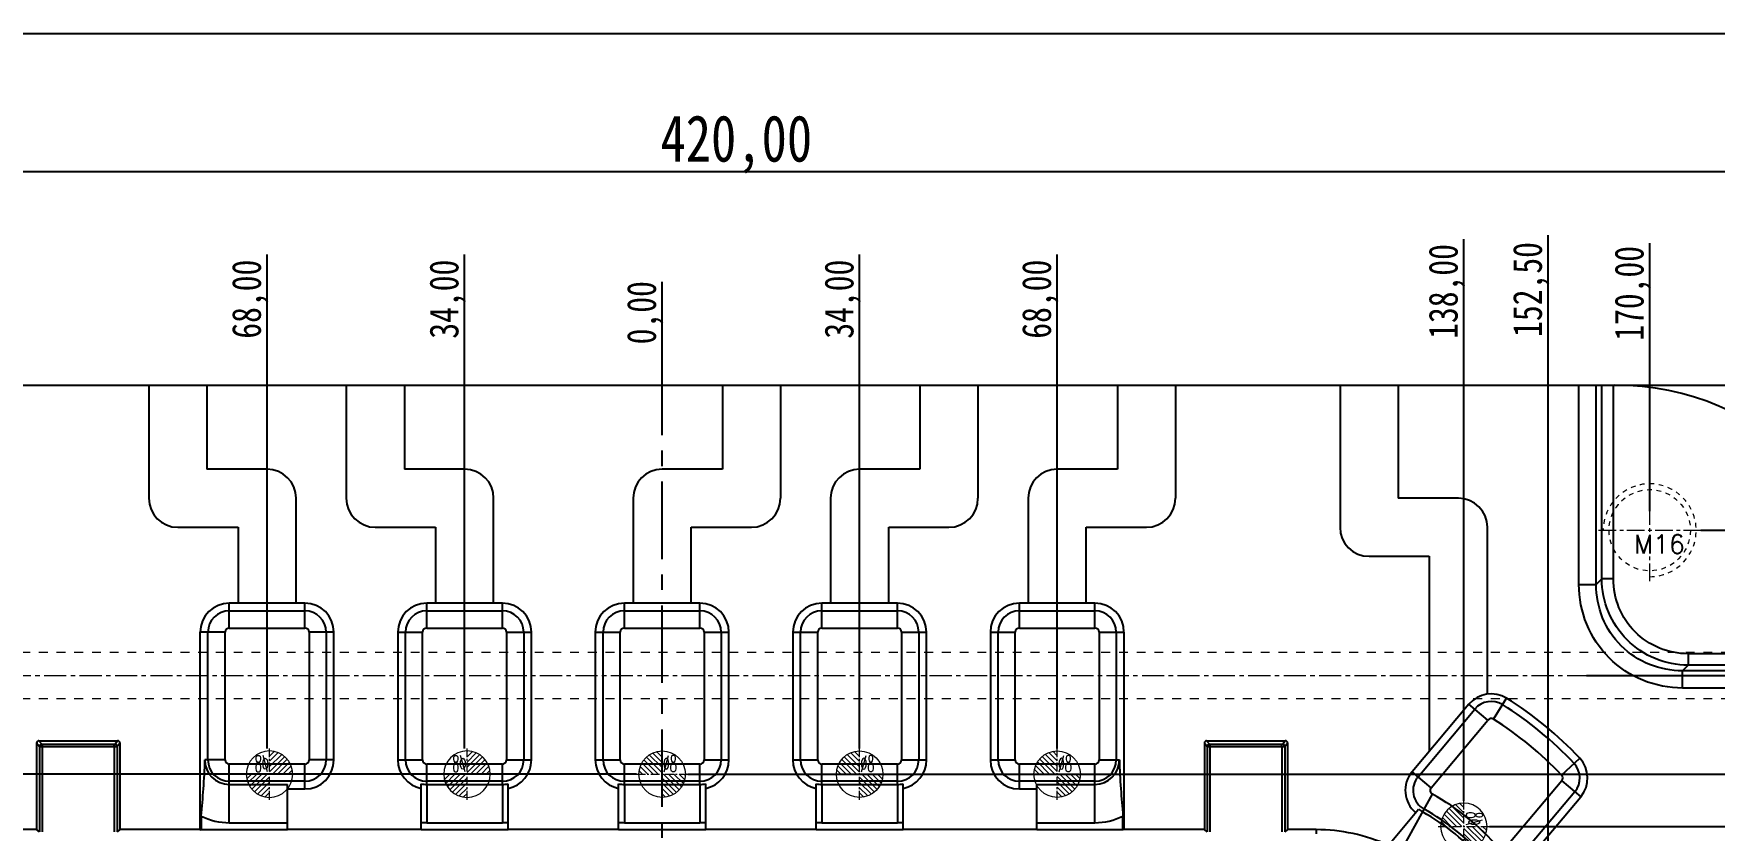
# Model space of a CAD drawing. Header units: millimetres. Extents: x 1727 to 4210, y -6182 to 759.
# Drawn here: x 2454.1 to 2743.4, y -2609.5 to -2472.3 of the extents above; entities that cross this region are included whole.
import ezdxf
from ezdxf.enums import TextEntityAlignment as Align

# ---------------------------------------------------------------- set-up
doc = ezdxf.new("R2010")
doc.units = ezdxf.units.MM
doc.header["$LTSCALE"] = 16.335
doc.header["$PDMODE"] = 3
doc.header["$PDSIZE"] = 0.3125
doc.linetypes.add('CENTER', pattern=[0.6, 0.375, -0.075, 0.075, -0.075])
doc.linetypes.add('HIDDEN', pattern=[0.2, 0.1, -0.1])
doc.layers.get('0').update_dxf_attribs({"linetype": 'CONTINUOUS'})
doc.layers.get('Defpoints').update_dxf_attribs({"linetype": 'CONTINUOUS'})
for name, color, linetype, lineweight in [('cool', 153, 'HIDDEN', 9), ('dim', 82, 'CONTINUOUS', 9), ('epin', 13, 'CONTINUOUS', 9), ('screw', 33, 'CONTINUOUS', 13)]:
    doc.layers.add(name, color=color, linetype=linetype, lineweight=lineweight)
doc.layers.add('DEFAULT_2', color=8, linetype='HIDDEN')
doc.styles.get("Standard").update_dxf_attribs({"font": 'txt', "width": 0.8})
doc.styles.add('TXT', font='txt.shx', dxfattribs={"bigfont": 'gbcbig.shx'})
doc.styles.add('TXT05', font='txt.shx', dxfattribs={"width": 0.5, "bigfont": 'gbcbig.shx'})
doc.dimstyles.new('mold', dxfattribs={"dimtxt": 8, "dimasz": 5, "dimexe": 0, "dimexo": 0, "dimgap": 0, "dimtad": 1, "dimzin": 1, "dimtxsty": 'Standard', "dimcen": 0, "dimclrd": 4, "dimclre": 4, "dimclrt": 6, "dimazin": 0, "dimtfac": 1, "dimtofl": 0, "dimtmove": 0, "dimatfit": 3, "dimfxl": 0, "dimarcsym": 0})

# ---------------------------------------------------------------- blocks, each defined once
blk = doc.blocks.new('epin_ejp_8')
at = {"layer": 'epin'}
h = blk.add_hatch(dxfattribs=at)
h.set_pattern_fill('_ANSI31', color=123, scale=0.2, angle=90, style=0)
h.set_pattern_definition([(135, (-263.1036, 1313.3417), (-0.4490128, -0.4490128), [])])
h.paths.add_polyline_path([(0, 4, 0.414214), (-4, 0), (0, 0)])
h.paths.add_polyline_path([(4, 0), (0, 0), (0, -4, 0.414214)])
at = {"layer": 'epin', "color": 1, "linetype": 'CENTER', "ltscale": 0.248791}
for p, q in [((0, -4.4), (0, 4.4)), ((-4.4, 0), (4.4, 0))]:
    blk.add_line(p, q, dxfattribs=at)
at = {"layer": 'epin'}
blk.add_circle((0, 0), 4, dxfattribs=at)
at = {"layer": 'epin', "color": 6, "style": 'TXT05', "width": 0.5}
blk.add_text('%%c8', height=2.8, dxfattribs=at).set_placement((1.33, 1.8), align=Align.MIDDLE)
blk = doc.blocks.new('screw_m16_g')
at = {"layer": 'screw', "color": 1, "linetype": 'CENTER', "ltscale": 0.497582}
for p, q in [((0, -8.8), (0, 8.8)), ((-8.8, 0), (8.8, 0))]:
    blk.add_line(p, q, dxfattribs=at)
at = {"layer": 'screw', "color": 33, "linetype": 'HIDDEN', "ltscale": 0.497582}
blk.add_circle((0, 0), 7, dxfattribs=at)
at = {"layer": 'screw', "color": 92, "linetype": 'HIDDEN', "ltscale": 0.497582}
blk.add_arc((0, 0), 8, 270, 180, dxfattribs=at)
at = {"layer": 'screw', "color": 6, "style": 'TXT'}
blk.add_text('M16', height=3.2, dxfattribs=at).set_placement((-2.72, -4))
blk = doc.blocks.new('124')
at = {"layer": 'cool', "ltscale": 0.932966}
for p, q in [((10.14, -1344.71), (401.48, -1344.71)), ((10.14, -1352.71), (401.48, -1352.71))]:
    blk.add_line(p, q, dxfattribs=at)
at = {"layer": 'cool', "color": 1, "linetype": 'CENTER', "ltscale": 0.621977}
blk.add_line((-4.19, -1348.71), (415.81, -1348.71), dxfattribs=at)
blk = doc.blocks.new('*D523')
at = {"color": 4, "lineweight": -2}
for p, q in [((2352.27, -2598.28), (2352.27, -2496.01)), ((2357.27, -2496.01), (2767.27, -2496.01)), ((2772.27, -2598.28), (2772.27, -2496.01))]:
    blk.add_line(p, q, dxfattribs=at)
at = {"color": 4}
for points in [[(2357.27, -2495.18), (2357.27, -2496.84), (2352.27, -2496.01)], [(2767.27, -2495.18), (2767.27, -2496.84), (2772.27, -2496.01)]]:
    blk.add_solid(points, dxfattribs=at)
at = {"layer": 'Defpoints', "color": 0}
for p in [(2772.27, -2496.01), (2352.27, -2598.28), (2772.27, -2598.28)]:
    blk.add_point(p, dxfattribs=at)
at = {"color": 6, "insert": (2575.04, -2491.34), "char_height": 8, "attachment_point": 5}
blk.add_mtext('420,00', dxfattribs=at)
blk = doc.blocks.new('*D524')
at = {"color": 4, "lineweight": -2}
for p, q in [((2713.22, -2532.77), (2819.63, -2532.77)), ((2819.63, -2537.77), (2819.63, -2877.77)), ((2704.39, -2882.77), (2819.63, -2882.77))]:
    blk.add_line(p, q, dxfattribs=at)
at = {"color": 4}
for points in [[(2818.8, -2537.77), (2820.46, -2537.77), (2819.63, -2532.77)], [(2818.8, -2877.77), (2820.46, -2877.77), (2819.63, -2882.77)]]:
    blk.add_solid(points, dxfattribs=at)
at = {"layer": 'Defpoints', "color": 0}
for p in [(2713.22, -2532.77), (2704.39, -2882.77), (2819.63, -2882.77)]:
    blk.add_point(p, dxfattribs=at)
at = {"color": 6, "insert": (2814.96, -2677.07), "char_height": 8, "attachment_point": 5, "rotation": 90}
blk.add_mtext('350,00', dxfattribs=at)
blk = doc.blocks.new('*D571')
at = {"layer": 'Defpoints', "color": 0}
for p in [(2566.67, -2599.77), (2778.75, -2599.77), (2562.27, -2707.77)]:
    blk.add_point(p, dxfattribs=at)
at = {"layer": 'dim', "color": 4, "lineweight": -2}
blk.add_line((2566.67, -2599.77), (2796.08, -2599.77), dxfattribs=at)
at = {"layer": 'dim', "color": 6, "insert": (2787.42, -2596.85), "char_height": 5, "attachment_point": 5}
blk.add_mtext('108,00', dxfattribs=at)
blk = doc.blocks.new('*D572')
at = {"layer": 'Defpoints', "color": 0}
for p in [(2704.67, -2608.77), (2778.75, -2608.77), (2562.27, -2707.77)]:
    blk.add_point(p, dxfattribs=at)
at = {"layer": 'dim', "color": 4, "lineweight": -2}
blk.add_line((2704.67, -2608.77), (2794.08, -2608.77), dxfattribs=at)
at = {"layer": 'dim', "color": 6, "insert": (2786.42, -2605.85), "char_height": 5, "attachment_point": 5}
blk.add_mtext('99,00', dxfattribs=at)
blk = doc.blocks.new('*D573')
at = {"layer": 'Defpoints', "color": 0}
for p in [(2741.07, -2557.77), (2778.75, -2557.77), (2562.27, -2707.77)]:
    blk.add_point(p, dxfattribs=at)
at = {"layer": 'dim', "color": 4, "lineweight": -2}
blk.add_line((2741.07, -2557.77), (2796.08, -2557.77), dxfattribs=at)
at = {"layer": 'dim', "color": 6, "insert": (2787.42, -2554.85), "char_height": 5, "attachment_point": 5}
blk.add_mtext('150,00', dxfattribs=at)
blk = doc.blocks.new('*D574')
at = {"layer": 'Defpoints', "color": 0}
for p in [(2721.39, -2582.77), (2778.75, -2582.77), (2562.27, -2707.77)]:
    blk.add_point(p, dxfattribs=at)
at = {"layer": 'dim', "color": 4, "lineweight": -2}
blk.add_line((2721.39, -2582.77), (2796.75, -2582.77), dxfattribs=at)
at = {"layer": 'dim', "color": 6, "insert": (2787.75, -2579.85), "char_height": 5, "attachment_point": 5}
blk.add_mtext('125,00', dxfattribs=at)
blk = doc.blocks.new('*D575')
at = {"layer": 'Defpoints', "color": 0}
for p in [(2562.27, -2525.66), (2562.27, -2540.6), (2562.27, -2707.77)]:
    blk.add_point(p, dxfattribs=at)
at = {"layer": 'dim', "color": 4, "lineweight": -2}
blk.add_line((2562.27, -2540.6), (2562.27, -2514.99), dxfattribs=at)
at = {"layer": 'dim', "color": 6, "insert": (2559.36, -2520.32), "char_height": 5, "attachment_point": 5, "rotation": 90}
blk.add_mtext('0,00', dxfattribs=at)
blk = doc.blocks.new('*D576')
at = {"layer": 'Defpoints', "color": 0}
for p in [(2596.27, -2525.66), (2596.27, -2595.37), (2562.27, -2707.77)]:
    blk.add_point(p, dxfattribs=at)
at = {"layer": 'dim', "color": 4, "lineweight": -2}
blk.add_line((2596.27, -2595.37), (2596.27, -2510.32), dxfattribs=at)
at = {"layer": 'dim', "color": 6, "insert": (2593.36, -2517.99), "char_height": 5, "attachment_point": 5, "rotation": 90}
blk.add_mtext('34,00', dxfattribs=at)
blk = doc.blocks.new('*D577')
at = {"layer": 'Defpoints', "color": 0}
for p in [(2630.27, -2525.66), (2630.27, -2595.37), (2562.27, -2707.77)]:
    blk.add_point(p, dxfattribs=at)
at = {"layer": 'dim', "color": 4, "lineweight": -2}
blk.add_line((2630.27, -2595.37), (2630.27, -2510.32), dxfattribs=at)
at = {"layer": 'dim', "color": 6, "insert": (2627.36, -2517.99), "char_height": 5, "attachment_point": 5, "rotation": 90}
blk.add_mtext('68,00', dxfattribs=at)
blk = doc.blocks.new('*D578')
at = {"layer": 'Defpoints', "color": 0}
for p in [(2700.27, -2525.66), (2700.27, -2604.37), (2562.27, -2707.77)]:
    blk.add_point(p, dxfattribs=at)
at = {"layer": 'dim', "color": 4, "lineweight": -2}
blk.add_line((2700.27, -2604.37), (2700.27, -2507.66), dxfattribs=at)
at = {"layer": 'dim', "color": 6, "insert": (2697.36, -2516.66), "char_height": 5, "attachment_point": 5, "rotation": 90}
blk.add_mtext('138,00', dxfattribs=at)
blk = doc.blocks.new('*D579')
at = {"layer": 'Defpoints', "color": 0}
for p in [(2714.77, -2525.66), (2714.77, -2693.37), (2562.27, -2707.77)]:
    blk.add_point(p, dxfattribs=at)
at = {"layer": 'dim', "color": 4, "lineweight": -2}
blk.add_line((2714.77, -2693.37), (2714.77, -2506.99), dxfattribs=at)
at = {"layer": 'dim', "color": 6, "insert": (2711.86, -2516.32), "char_height": 5, "attachment_point": 5, "rotation": 90}
blk.add_mtext('152,50', dxfattribs=at)
blk = doc.blocks.new('*D580')
at = {"layer": 'Defpoints', "color": 0}
for p in [(2732.27, -2525.66), (2732.27, -2554.47), (2562.27, -2707.77)]:
    blk.add_point(p, dxfattribs=at)
at = {"layer": 'dim', "color": 4, "lineweight": -2}
blk.add_line((2732.27, -2554.47), (2732.27, -2508.32), dxfattribs=at)
at = {"layer": 'dim', "color": 6, "insert": (2729.36, -2516.99), "char_height": 5, "attachment_point": 5, "rotation": 90}
blk.add_mtext('170,00', dxfattribs=at)
blk = doc.blocks.new('*D605')
at = {"layer": 'Defpoints', "color": 0}
for p in [(2345.8, -2599.77), (2557.87, -2599.77), (2562.27, -2707.77)]:
    blk.add_point(p, dxfattribs=at)
at = {"layer": 'dim', "color": 4, "lineweight": -2}
blk.add_line((2557.87, -2599.77), (2328.46, -2599.77), dxfattribs=at)
at = {"layer": 'dim', "color": 6, "insert": (2337.13, -2596.85), "char_height": 5, "attachment_point": 5}
blk.add_mtext('108,00', dxfattribs=at)
blk = doc.blocks.new('*D606')
at = {"layer": 'Defpoints', "color": 0}
for p in [(2345.8, -2608.77), (2419.87, -2608.77), (2562.27, -2707.77)]:
    blk.add_point(p, dxfattribs=at)
at = {"layer": 'dim', "color": 4, "lineweight": -2}
blk.add_line((2419.87, -2608.77), (2330.46, -2608.77), dxfattribs=at)
at = {"layer": 'dim', "color": 6, "insert": (2338.13, -2605.85), "char_height": 5, "attachment_point": 5}
blk.add_mtext('99,00', dxfattribs=at)
blk = doc.blocks.new('*D607')
at = {"layer": 'Defpoints', "color": 0}
for p in [(2345.8, -2557.77), (2383.47, -2557.77), (2562.27, -2707.77)]:
    blk.add_point(p, dxfattribs=at)
at = {"layer": 'dim', "color": 4, "lineweight": -2}
blk.add_line((2383.47, -2557.77), (2328.46, -2557.77), dxfattribs=at)
at = {"layer": 'dim', "color": 6, "insert": (2337.13, -2554.85), "char_height": 5, "attachment_point": 5}
blk.add_mtext('150,00', dxfattribs=at)
blk = doc.blocks.new('*D608')
at = {"layer": 'Defpoints', "color": 0}
for p in [(2345.8, -2582.77), (2403.16, -2582.77), (2562.27, -2707.77)]:
    blk.add_point(p, dxfattribs=at)
at = {"layer": 'dim', "color": 4, "lineweight": -2}
blk.add_line((2403.16, -2582.77), (2327.8, -2582.77), dxfattribs=at)
at = {"layer": 'dim', "color": 6, "insert": (2336.8, -2579.85), "char_height": 5, "attachment_point": 5}
blk.add_mtext('125,00', dxfattribs=at)
blk = doc.blocks.new('*D609')
at = {"layer": 'Defpoints', "color": 0}
for p in [(2528.27, -2525.66), (2528.27, -2595.37), (2562.27, -2707.77)]:
    blk.add_point(p, dxfattribs=at)
at = {"layer": 'dim', "color": 4, "lineweight": -2}
blk.add_line((2528.27, -2595.37), (2528.27, -2510.32), dxfattribs=at)
at = {"layer": 'dim', "color": 6, "insert": (2525.36, -2517.99), "char_height": 5, "attachment_point": 5, "rotation": 90}
blk.add_mtext('34,00', dxfattribs=at)
blk = doc.blocks.new('*D610')
at = {"layer": 'Defpoints', "color": 0}
for p in [(2494.27, -2525.66), (2494.27, -2595.37), (2562.27, -2707.77)]:
    blk.add_point(p, dxfattribs=at)
at = {"layer": 'dim', "color": 4, "lineweight": -2}
blk.add_line((2494.27, -2595.37), (2494.27, -2510.32), dxfattribs=at)
at = {"layer": 'dim', "color": 6, "insert": (2491.36, -2517.99), "char_height": 5, "attachment_point": 5, "rotation": 90}
blk.add_mtext('68,00', dxfattribs=at)
blk = doc.blocks.new('*D611')
at = {"layer": 'Defpoints', "color": 0}
for p in [(2424.27, -2525.66), (2424.27, -2604.37), (2562.27, -2707.77)]:
    blk.add_point(p, dxfattribs=at)
at = {"layer": 'dim', "color": 4, "lineweight": -2}
blk.add_line((2424.27, -2604.37), (2424.27, -2507.66), dxfattribs=at)
at = {"layer": 'dim', "color": 6, "insert": (2421.36, -2516.66), "char_height": 5, "attachment_point": 5, "rotation": 90}
blk.add_mtext('138,00', dxfattribs=at)
blk = doc.blocks.new('*D612')
at = {"layer": 'Defpoints', "color": 0}
for p in [(2409.77, -2525.66), (2409.77, -2693.37), (2562.27, -2707.77)]:
    blk.add_point(p, dxfattribs=at)
at = {"layer": 'dim', "color": 4, "lineweight": -2}
blk.add_line((2409.77, -2693.37), (2409.77, -2506.99), dxfattribs=at)
at = {"layer": 'dim', "color": 6, "insert": (2406.86, -2516.32), "char_height": 5, "attachment_point": 5, "rotation": 90}
blk.add_mtext('152,50', dxfattribs=at)
blk = doc.blocks.new('*D613')
at = {"layer": 'Defpoints', "color": 0}
for p in [(2392.27, -2525.66), (2392.27, -2554.47), (2562.27, -2707.77)]:
    blk.add_point(p, dxfattribs=at)
at = {"layer": 'dim', "color": 4, "lineweight": -2}
blk.add_line((2392.27, -2554.47), (2392.27, -2508.32), dxfattribs=at)
at = {"layer": 'dim', "color": 6, "insert": (2389.36, -2516.99), "char_height": 5, "attachment_point": 5, "rotation": 90}
blk.add_mtext('170,00', dxfattribs=at)

msp = doc.modelspace()

# ---------------------------------------------------------------- linework, layer by layer
at = {"color": 7, "linetype": 'Continuous'}
for p, q in [((2398.273, -2532.769), (2726.273, -2532.769)), ((2473.904, -2532.769), (2473.904, -2552.264)), ((2483.904, -2532.769), (2483.904, -2547.264)), ((2507.904, -2532.769), (2507.904, -2552.264)), ((2517.904, -2532.769), (2517.904, -2547.264)), ((2572.642, -2532.769), (2572.642, -2547.264)), ((2582.642, -2532.769), (2582.642, -2552.264)), ((2606.642, -2532.769), (2606.642, -2547.264)), ((2616.642, -2532.769), (2616.642, -2552.264)), ((2640.642, -2532.769), (2640.642, -2547.264)), ((2650.642, -2532.769), (2650.642, -2552.264)), ((2678.957, -2532.769), (2678.957, -2557.264)), ((2688.957, -2532.769), (2688.957, -2552.264)), ((2720.092, -2567.125), (2720.092, -2532.769)), ((2723.063, -2567.125), (2723.063, -2532.769)), ((2724.029, -2566.159), (2724.029, -2532.769)), ((2726.01, -2566.159), (2726.01, -2532.769)), ((2494.273, -2547.264), (2483.904, -2547.264)), ((2528.273, -2547.264), (2517.904, -2547.264)), ((2572.642, -2547.264), (2562.273, -2547.264)), ((2606.642, -2547.264), (2596.273, -2547.264)), ((2640.642, -2547.264), (2630.273, -2547.264)), ((2499.273, -2570.348), (2499.273, -2552.264)), ((2533.273, -2570.348), (2533.273, -2552.264)), ((2557.273, -2552.264), (2557.273, -2570.329)), ((2591.273, -2552.264), (2591.273, -2570.329)), ((2625.273, -2552.264), (2625.273, -2570.329)), ((2699.326, -2552.264), (2688.957, -2552.264)), ((2478.904, -2557.264), (2489.273, -2557.264)), ((2489.273, -2557.264), (2489.273, -2570.329)), ((2512.904, -2557.264), (2523.273, -2557.264)), ((2523.273, -2557.264), (2523.273, -2570.329)), ((2567.273, -2570.348), (2567.273, -2557.264)), ((2567.273, -2557.264), (2577.642, -2557.264)), ((2601.273, -2570.348), (2601.273, -2557.264)), ((2601.273, -2557.264), (2611.642, -2557.264)), ((2635.273, -2570.348), (2635.273, -2557.264)), ((2635.273, -2557.264), (2645.642, -2557.264)), ((2704.326, -2585.986), (2704.326, -2557.264)), ((2683.957, -2562.264), (2694.326, -2562.264)), ((2694.326, -2562.264), (2694.326, -2595.838)), ((2724.029, -2566.159), (2723.063, -2567.125)), ((2726.01, -2566.159), (2724.029, -2566.159)), ((2720.092, -2567.125), (2723.063, -2567.125)), ((2487.773, -2574.609), (2487.773, -2570.329)), ((2500.773, -2570.329), (2487.773, -2570.329)), ((2487.773, -2571.655), (2500.773, -2571.655)), ((2500.773, -2574.609), (2500.773, -2570.329)), ((2521.773, -2574.609), (2521.773, -2570.329)), ((2534.773, -2570.329), (2521.773, -2570.329)), ((2521.773, -2571.655), (2534.773, -2571.655)), ((2534.773, -2574.609), (2534.773, -2570.329)), ((2555.773, -2574.609), (2555.773, -2570.329)), ((2568.773, -2570.329), (2555.773, -2570.329)), ((2555.773, -2571.655), (2568.773, -2571.655)), ((2568.773, -2574.609), (2568.773, -2570.329)), ((2589.773, -2574.609), (2589.773, -2570.329)), ((2602.773, -2570.329), (2589.773, -2570.329)), ((2589.773, -2571.655), (2602.773, -2571.655)), ((2602.773, -2574.609), (2602.773, -2570.329)), ((2623.773, -2574.609), (2623.773, -2570.329)), ((2636.773, -2570.329), (2623.773, -2570.329)), ((2623.773, -2571.655), (2636.773, -2571.655)), ((2636.773, -2574.609), (2636.773, -2570.329)), ((2487.773, -2574.609), (2500.773, -2574.609)), ((2521.773, -2574.609), (2534.773, -2574.609)), ((2555.773, -2574.609), (2568.773, -2574.609)), ((2589.773, -2574.609), (2602.773, -2574.609)), ((2623.773, -2574.609), (2636.773, -2574.609)), ((2482.773, -2609.329), (2482.773, -2575.329)), ((2487.054, -2575.329), (2482.773, -2575.329)), ((2484.099, -2597.329), (2484.099, -2575.329)), ((2487.054, -2597.329), (2487.054, -2575.329)), ((2501.493, -2575.329), (2501.493, -2597.329)), ((2505.773, -2575.329), (2501.493, -2575.329)), ((2504.447, -2575.329), (2504.447, -2597.329)), ((2505.773, -2597.329), (2505.773, -2575.329)), ((2516.773, -2575.329), (2516.773, -2597.329)), ((2516.773, -2575.329), (2521.054, -2575.329)), ((2518.099, -2597.329), (2518.099, -2575.329)), ((2521.054, -2597.329), (2521.054, -2575.329)), ((2535.493, -2575.329), (2535.493, -2597.329)), ((2535.493, -2575.329), (2539.773, -2575.329)), ((2538.447, -2575.329), (2538.447, -2597.329)), ((2539.773, -2597.329), (2539.773, -2575.329)), ((2550.773, -2575.329), (2550.773, -2597.329)), ((2550.773, -2575.329), (2555.054, -2575.329)), ((2552.099, -2597.329), (2552.099, -2575.329)), ((2555.054, -2597.329), (2555.054, -2575.329)), ((2569.493, -2575.329), (2569.493, -2597.329)), ((2569.493, -2575.329), (2573.773, -2575.329)), ((2572.447, -2575.329), (2572.447, -2597.329)), ((2573.773, -2597.329), (2573.773, -2575.329)), ((2584.773, -2575.329), (2584.773, -2597.329)), ((2584.773, -2575.329), (2589.054, -2575.329)), ((2586.099, -2597.329), (2586.099, -2575.329)), ((2589.054, -2597.329), (2589.054, -2575.329)), ((2603.493, -2575.329), (2603.493, -2597.329)), ((2603.493, -2575.329), (2607.773, -2575.329)), ((2606.447, -2575.329), (2606.447, -2597.329)), ((2607.773, -2597.329), (2607.773, -2575.329)), ((2618.773, -2575.329), (2618.773, -2597.329)), ((2618.773, -2575.329), (2623.054, -2575.329)), ((2620.099, -2597.329), (2620.099, -2575.329)), ((2623.054, -2597.329), (2623.054, -2575.329)), ((2637.493, -2575.329), (2637.493, -2597.329)), ((2637.493, -2575.329), (2641.773, -2575.329)), ((2640.447, -2575.329), (2640.447, -2597.329)), ((2641.773, -2575.329), (2641.773, -2609.329)), ((2738.883, -2579.032), (2738.883, -2581.013)), ((2772.273, -2579.032), (2738.883, -2579.032)), ((2738.883, -2581.013), (2737.917, -2581.979)), ((2737.917, -2584.95), (2737.917, -2581.979)), ((2772.273, -2581.979), (2737.917, -2581.979)), ((2772.273, -2581.013), (2738.883, -2581.013)), ((2772.273, -2584.95), (2737.917, -2584.95)), ((2701.161, -2587.723), (2691.369, -2599.362)), ((2692.385, -2600.214), (2702.162, -2588.563)), ((2704.425, -2590.462), (2701.161, -2587.723)), ((2705.355, -2590.313), (2707.613, -2586.676)), ((2694.648, -2602.113), (2704.425, -2590.462)), ((2454.606, -2594.408), (2454.606, -2609.329)), ((2454.606, -2594.408), (2455.088, -2595.026)), ((2455.005, -2594.009), (2455.487, -2594.628)), ((2455.005, -2594.009), (2468.542, -2594.009)), ((2455.088, -2595.026), (2455.088, -2609.699)), ((2455.614, -2609.724), (2455.614, -2594.637)), ((2455.614, -2594.637), (2467.932, -2594.637)), ((2455.614, -2595.035), (2467.932, -2595.035)), ((2467.932, -2595.035), (2467.932, -2609.724)), ((2468.059, -2594.628), (2468.542, -2594.009)), ((2468.458, -2595.026), (2468.94, -2594.408)), ((2468.458, -2595.026), (2468.458, -2609.699)), ((2468.94, -2594.408), (2468.94, -2609.329)), ((2655.606, -2594.408), (2655.606, -2609.329)), ((2655.606, -2594.408), (2656.088, -2595.026)), ((2656.005, -2594.009), (2669.542, -2594.009)), ((2656.005, -2594.009), (2656.487, -2594.628)), ((2656.088, -2595.026), (2656.088, -2609.699)), ((2656.614, -2609.724), (2656.614, -2594.637)), ((2656.614, -2594.637), (2668.932, -2594.637)), ((2656.614, -2595.035), (2668.932, -2595.035)), ((2668.932, -2595.035), (2668.932, -2609.724)), ((2669.059, -2594.628), (2669.542, -2594.009)), ((2669.458, -2595.026), (2669.94, -2594.408)), ((2669.458, -2595.026), (2669.458, -2609.699)), ((2669.94, -2594.408), (2669.94, -2609.329)), ((2487.054, -2597.329), (2483.549, -2597.329)), ((2505.773, -2597.329), (2501.493, -2597.329)), ((2516.773, -2597.329), (2521.054, -2597.329)), ((2535.493, -2597.329), (2539.773, -2597.329)), ((2550.773, -2597.329), (2555.054, -2597.329)), ((2569.493, -2597.329), (2573.773, -2597.329)), ((2584.773, -2597.329), (2589.054, -2597.329)), ((2603.493, -2597.329), (2607.773, -2597.329)), ((2618.773, -2597.329), (2623.054, -2597.329)), ((2637.493, -2597.329), (2640.997, -2597.329)), ((2717.098, -2599.949), (2720.224, -2597.025)), ((2487.773, -2608.129), (2487.773, -2598.048)), ((2500.773, -2598.048), (2487.773, -2598.048)), ((2500.773, -2602.329), (2500.773, -2598.048)), ((2521.773, -2601.432), (2521.773, -2598.048)), ((2534.773, -2598.048), (2521.773, -2598.048)), ((2534.773, -2601.432), (2534.773, -2598.048)), ((2555.773, -2601.432), (2555.773, -2598.048)), ((2568.773, -2598.048), (2555.773, -2598.048)), ((2568.773, -2601.432), (2568.773, -2598.048)), ((2589.773, -2601.432), (2589.773, -2598.048)), ((2602.773, -2598.048), (2589.773, -2598.048)), ((2602.773, -2601.432), (2602.773, -2598.048)), ((2623.773, -2602.329), (2623.773, -2598.048)), ((2636.773, -2598.048), (2623.773, -2598.048)), ((2636.773, -2608.129), (2636.773, -2598.048)), ((2694.648, -2602.113), (2691.369, -2599.362)), ((2717.123, -2600.903), (2707.385, -2612.508)), ((2717.123, -2600.903), (2720.402, -2603.654)), ((2500.773, -2601.002), (2487.773, -2601.002)), ((2487.773, -2601.553), (2497.773, -2601.553)), ((2497.773, -2609.329), (2497.773, -2601.553)), ((2497.773, -2602.329), (2500.773, -2602.329)), ((2520.773, -2609.329), (2520.773, -2601.432)), ((2534.773, -2601.002), (2521.773, -2601.002)), ((2521.773, -2601.553), (2521.773, -2608.129)), ((2521.773, -2601.553), (2534.773, -2601.553)), ((2534.773, -2601.553), (2534.773, -2608.129)), ((2535.773, -2609.329), (2535.773, -2601.432)), ((2554.773, -2609.329), (2554.773, -2601.432)), ((2568.773, -2601.002), (2555.773, -2601.002)), ((2555.773, -2601.553), (2555.773, -2608.129)), ((2555.773, -2601.553), (2568.773, -2601.553)), ((2568.773, -2601.553), (2568.773, -2608.129)), ((2569.773, -2609.329), (2569.773, -2601.432)), ((2588.773, -2609.329), (2588.773, -2601.432)), ((2602.773, -2601.002), (2589.773, -2601.002)), ((2589.773, -2601.553), (2589.773, -2608.129)), ((2589.773, -2601.553), (2602.773, -2601.553)), ((2602.773, -2601.553), (2602.773, -2608.129)), ((2603.773, -2609.329), (2603.773, -2601.432)), ((2636.773, -2601.002), (2623.773, -2601.002)), ((2623.773, -2602.329), (2626.773, -2602.329)), ((2626.773, -2609.329), (2626.773, -2601.553)), ((2626.773, -2601.553), (2636.773, -2601.553)), ((2689.981, -2612.031), (2694.852, -2603.205)), ((2719.386, -2602.802), (2709.648, -2614.407)), ((2710.664, -2615.26), (2720.402, -2603.654)), ((2687.277, -2612.017), (2692.484, -2605.811)), ((2454.606, -2609.329), (2449.713, -2609.329)), ((2455.088, -2609.699), (2454.606, -2609.329)), ((2468.94, -2609.329), (2468.458, -2609.699)), ((2482.773, -2609.329), (2468.94, -2609.329)), ((2482.773, -2609.329), (2482.949, -2609.381)), ((2482.949, -2606.992), (2482.949, -2609.381)), ((2497.773, -2609.381), (2482.949, -2609.381)), ((2487.773, -2608.129), (2497.773, -2608.129)), ((2520.773, -2609.329), (2497.773, -2609.329)), ((2535.773, -2609.381), (2520.773, -2609.381)), ((2521.773, -2608.129), (2534.773, -2608.129)), ((2554.773, -2609.329), (2535.773, -2609.329)), ((2569.773, -2609.381), (2554.773, -2609.381)), ((2555.773, -2608.129), (2568.773, -2608.129)), ((2588.773, -2609.329), (2569.773, -2609.329)), ((2603.773, -2609.381), (2588.773, -2609.381)), ((2589.773, -2608.129), (2602.773, -2608.129)), ((2626.773, -2609.329), (2603.773, -2609.329)), ((2626.773, -2608.129), (2636.773, -2608.129)), ((2641.597, -2609.381), (2626.773, -2609.381)), ((2641.597, -2609.381), (2641.597, -2606.992)), ((2641.773, -2609.329), (2641.597, -2609.381)), ((2655.606, -2609.329), (2641.773, -2609.329)), ((2656.088, -2609.699), (2655.606, -2609.329)), ((2669.94, -2609.329), (2669.458, -2609.699)), ((2674.833, -2609.329), (2669.94, -2609.329)), ((2674.833, -2609.329), (2674.833, -2610.035))]:
    msp.add_line(p, q, dxfattribs=at)
at = {"color": 1, "linetype": 'CENTER', "ltscale": 2.176921}
msp.add_line((2562.273, -2882.769), (2562.273, -2532.769), dxfattribs=at)
msp.add_lwpolyline([(2294.848, -2472.262), (2975.552, -2472.262), (2975.552, -2977.455), (2294.848, -2977.455)], close=True)
at = {"color": 7, "linetype": 'Continuous'}
for centre, radius, start, end in [((2726.273, -2578.769), 46, 0, 90), ((2494.273, -2552.264), 5, 0, 90), ((2528.273, -2552.264), 5, 0, 90), ((2562.273, -2552.264), 5, 90, 180), ((2596.273, -2552.264), 5, 90, 180), ((2630.273, -2552.264), 5, 90, 180), ((2478.904, -2552.264), 5, 180, 270), ((2512.904, -2552.264), 5, 180, 270), ((2577.642, -2552.264), 5, 270, 0), ((2611.642, -2552.264), 5, 270, 0), ((2645.642, -2552.264), 5, 270, 0), ((2699.326, -2557.264), 5, 0, 90), ((2683.957, -2557.264), 5, 180, 270), ((2487.773, -2575.329), 5, 90, 180), ((2487.773, -2575.329), 3.674, 90, 180), ((2500.773, -2575.329), 5, 0, 90), ((2500.773, -2575.329), 3.674, 0, 90), ((2521.773, -2575.329), 5, 90, 180), ((2521.773, -2575.329), 3.674, 90, 180), ((2534.773, -2575.329), 5, 0, 90), ((2534.773, -2575.329), 3.674, 0, 90), ((2555.773, -2575.329), 5, 90, 180), ((2555.773, -2575.329), 3.674, 90, 180), ((2568.773, -2575.329), 5, 0, 90), ((2568.773, -2575.329), 3.674, 0, 90), ((2589.773, -2575.329), 5, 90, 180), ((2589.773, -2575.329), 3.674, 90, 180), ((2602.773, -2575.329), 5, 0, 90), ((2602.773, -2575.329), 3.674, 0, 90), ((2623.773, -2575.329), 5, 90, 180), ((2623.773, -2575.329), 3.674, 90, 180), ((2636.773, -2575.329), 5, 0, 90), ((2636.773, -2575.329), 3.674, 0, 90), ((2487.773, -2575.329), 0.719, 90, 180), ((2500.773, -2575.329), 0.719, 0, 90), ((2521.773, -2575.329), 0.719, 90, 180), ((2534.773, -2575.329), 0.719, 0, 90), ((2555.773, -2575.329), 0.719, 90, 180), ((2568.773, -2575.329), 0.719, 0, 90), ((2589.773, -2575.329), 0.719, 90, 180), ((2602.773, -2575.329), 0.719, 0, 90), ((2623.773, -2575.329), 0.719, 90, 180), ((2636.773, -2575.329), 0.719, 0, 90), ((2704.976, -2590.924), 4.981, 58.16773, 140), ((2704.976, -2590.924), 3.674, 58.16773, 140), ((2674.833, -2639.479), 60.824, 43.08506, 58.16773), ((2674.833, -2639.479), 62.15, 43.08506, 58.16773), ((2704.976, -2590.924), 0.719, 58.16773, 140), ((2674.833, -2639.479), 57.869, 43.08506, 58.16773), ((2487.773, -2597.329), 4.224, 180, 270), ((2487.773, -2597.329), 3.674, 180, 270), ((2487.773, -2597.329), 0.719, 180, 270), ((2500.773, -2597.329), 5, 270, 0), ((2500.773, -2597.329), 3.674, 270, 0), ((2500.773, -2597.329), 0.719, 270, 0), ((2521.773, -2597.329), 5, 180, 258.46304), ((2521.773, -2597.329), 3.674, 180, 270), ((2521.773, -2597.329), 0.719, 180, 270), ((2534.773, -2597.329), 3.674, 270, 0), ((2534.773, -2597.329), 0.719, 270, 0), ((2534.773, -2597.329), 5, 281.53696, 0), ((2555.773, -2597.329), 5, 180, 258.46304), ((2555.773, -2597.329), 3.674, 180, 270), ((2555.773, -2597.329), 0.719, 180, 270), ((2568.773, -2597.329), 3.674, 270, 0), ((2568.773, -2597.329), 0.719, 270, 0), ((2568.773, -2597.329), 5, 281.53696, 0), ((2589.773, -2597.329), 5, 180, 258.46304), ((2589.773, -2597.329), 3.674, 180, 270), ((2589.773, -2597.329), 0.719, 180, 270), ((2602.773, -2597.329), 3.674, 270, 0), ((2602.773, -2597.329), 0.719, 270, 0), ((2602.773, -2597.329), 5, 281.53696, 0), ((2623.773, -2597.329), 5, 180, 270), ((2623.773, -2597.329), 3.674, 180, 270), ((2623.773, -2597.329), 0.719, 180, 270), ((2636.773, -2597.329), 4.224, 270, 0), ((2636.773, -2597.329), 3.674, 270, 0), ((2636.773, -2597.329), 0.719, 270, 0), ((2716.572, -2600.44), 3.674, 320, 43.08506), ((2716.572, -2600.44), 5, 320, 43.08506), ((2695.199, -2602.576), 5, 140, 230), ((2695.199, -2602.576), 3.674, 140, 241.10635), ((2716.572, -2600.44), 0.719, 320, 43.08506), ((2521.773, -2597.329), 4.224, 256.30535, 270), ((2534.773, -2597.329), 4.224, 270, 283.69465), ((2555.773, -2597.329), 4.224, 256.30535, 270), ((2568.773, -2597.329), 4.224, 270, 283.69465), ((2589.773, -2597.329), 4.224, 256.30535, 270), ((2602.773, -2597.329), 4.224, 270, 283.69465), ((2695.199, -2602.576), 0.719, 140, 241.10635), ((2674.833, -2639.479), 41.431, 40.60493, 61.10635), ((2695.199, -2602.576), 4.224, 230, 241.10635), ((2674.833, -2639.479), 37.926, 40.60493, 61.10635), ((2674.833, -2639.479), 38.476, 40.60493, 61.10635), ((2487.773, -2597.329), 10.8, 243.47192, 270), ((2521.773, -2597.329), 10.8, 264.68723, 270), ((2534.773, -2597.329), 10.8, 270, 275.31277), ((2555.773, -2597.329), 10.8, 264.68723, 270), ((2568.773, -2597.329), 10.8, 270, 275.31277), ((2589.773, -2597.329), 10.8, 264.68723, 270), ((2602.773, -2597.329), 10.8, 270, 275.31277), ((2636.773, -2597.329), 10.8, 270, 296.52808), ((2674.833, -2639.479), 30.15, 65.62256, 90)]:
    msp.add_arc(centre, radius, start, end, dxfattribs=at)
for centre, major_axis, start_param, end_param in [((2455.007, -2594.411), (-0.248, 0.317), -0.659871, 0.9049864), ((2468.539, -2594.411), (0.248, 0.317), -0.9049864, 0.659871), ((2656.007, -2594.411), (-0.248, 0.317), -0.659871, 0.9049864), ((2669.539, -2594.411), (0.248, 0.317), -0.9049864, 0.659871)]:
    msp.add_ellipse(centre, major_axis=major_axis, ratio=0.9938968, start_param=start_param, end_param=end_param, dxfattribs=at)
for points, knots in [([(2738.883, -2581.013), (2736.951, -2581.008), (2733.045, -2580.238), (2728.103, -2576.936), (2724.803, -2571.994), (2724.034, -2568.09), (2724.029, -2566.159)], [0, 0, 0, 0, 0.25008, 0.500118, 0.7500401, 1, 1, 1, 1]), ([(2738.883, -2579.032), (2737.207, -2579.032), (2733.817, -2578.374), (2729.525, -2575.514), (2726.667, -2571.223), (2726.01, -2567.834), (2726.01, -2566.159)], [0, 0, 0, 0, 0.2500964, 0.5001186, 0.7500242, 1, 1, 1, 1]), ([(2737.917, -2584.95), (2735.596, -2584.95), (2730.904, -2584.039), (2724.962, -2580.082), (2721.003, -2574.139), (2720.092, -2569.446), (2720.092, -2567.125)], [0, 0, 0, 0, 0.2500049, 0.4999506, 0.7499172, 1, 1, 1, 1]), ([(2737.917, -2581.979), (2735.98, -2581.986), (2732.062, -2581.243), (2727.094, -2577.949), (2723.799, -2572.981), (2723.055, -2569.062), (2723.063, -2567.125)], [0, 0, 0, 0, 0.2499891, 0.4999502, 0.7499323, 1, 1, 1, 1]), ([(2455.088, -2595.026), (2455.089, -2594.925), (2455.175, -2594.714), (2455.386, -2594.628), (2455.487, -2594.628)], [0, 0, 0, 0, 0.4997426, 1, 1, 1, 1]), ([(2455.088, -2595.026), (2455.144, -2595.036), (2455.321, -2595.027), (2455.495, -2595.035), (2455.614, -2595.035)], [0, 0, 0, 0, 0.3216317, 1, 1, 1, 1]), ([(2455.487, -2594.628), (2455.49, -2594.631), (2455.507, -2594.631), (2455.547, -2594.637), (2455.587, -2594.637), (2455.614, -2594.637)], [0, 0, 0, 0, 0.1102987, 0.3440806, 1, 1, 1, 1]), ([(2467.932, -2595.035), (2467.932, -2594.987), (2467.932, -2594.854), (2467.928, -2594.721), (2467.932, -2594.637)], [0, 0, 0, 0, 0.3634035, 1, 1, 1, 1]), ([(2467.932, -2594.637), (2467.96, -2594.637), (2467.999, -2594.637), (2468.039, -2594.631), (2468.056, -2594.631), (2468.059, -2594.628)], [0, 0, 0, 0, 0.6549919, 0.8889894, 1, 1, 1, 1]), ([(2467.932, -2595.035), (2468.051, -2595.035), (2468.209, -2595.036), (2468.384, -2595.028), (2468.441, -2595.03), (2468.458, -2595.026)], [0, 0, 0, 0, 0.6772592, 0.9019159, 1, 1, 1, 1]), ([(2468.458, -2595.026), (2468.457, -2594.925), (2468.371, -2594.714), (2468.161, -2594.628), (2468.059, -2594.628)], [0, 0, 0, 0, 0.4997393, 1, 1, 1, 1]), ([(2656.088, -2595.026), (2656.089, -2594.925), (2656.175, -2594.714), (2656.386, -2594.628), (2656.487, -2594.628)], [0, 0, 0, 0, 0.4997406, 1, 1, 1, 1]), ([(2656.088, -2595.026), (2656.144, -2595.036), (2656.321, -2595.027), (2656.495, -2595.035), (2656.614, -2595.035)], [0, 0, 0, 0, 0.3213557, 1, 1, 1, 1]), ([(2656.487, -2594.628), (2656.49, -2594.631), (2656.507, -2594.631), (2656.547, -2594.637), (2656.587, -2594.637), (2656.614, -2594.637)], [0, 0, 0, 0, 0.1100746, 0.343839, 1, 1, 1, 1]), ([(2668.932, -2595.035), (2668.932, -2594.987), (2668.932, -2594.854), (2668.93, -2594.721), (2668.932, -2594.637)], [0, 0, 0, 0, 0.3634022, 1, 1, 1, 1]), ([(2668.932, -2594.637), (2668.96, -2594.637), (2668.999, -2594.637), (2669.039, -2594.631), (2669.056, -2594.631), (2669.059, -2594.628)], [0, 0, 0, 0, 0.6550419, 0.8889951, 1, 1, 1, 1]), ([(2668.932, -2595.035), (2669.051, -2595.035), (2669.209, -2595.036), (2669.384, -2595.028), (2669.441, -2595.03), (2669.458, -2595.026)], [0, 0, 0, 0, 0.6773194, 0.9019502, 1, 1, 1, 1]), ([(2669.458, -2595.026), (2669.457, -2594.925), (2669.371, -2594.714), (2669.161, -2594.628), (2669.059, -2594.628)], [0, 0, 0, 0, 0.4997395, 1, 1, 1, 1]), ([(2482.949, -2606.992), (2483.082, -2605.429), (2483.349, -2602.213), (2483.549, -2598.988), (2483.549, -2597.329)], [0, 0, 0, 0, 0.4858754, 1, 1, 1, 1]), ([(2640.997, -2597.329), (2640.997, -2598.988), (2641.197, -2602.213), (2641.464, -2605.429), (2641.597, -2606.992)], [0, 0, 0, 0, 0.5141404, 1, 1, 1, 1])]:
    msp.add_open_spline(points, degree=3, knots=knots, dxfattribs=at)
at = {"layer": 'DEFAULT_2', "color": 8, "linetype": 'HIDDEN'}
for p, q in [((2521.773, -2601.553), (2521.773, -2601.432)), ((2534.773, -2601.553), (2534.773, -2601.432)), ((2555.773, -2601.553), (2555.773, -2601.432)), ((2568.773, -2601.553), (2568.773, -2601.432)), ((2589.773, -2601.553), (2589.773, -2601.432)), ((2602.773, -2601.553), (2602.773, -2601.432)), ((2497.773, -2609.329), (2497.773, -2609.381)), ((2520.773, -2609.329), (2520.773, -2609.381)), ((2535.773, -2609.329), (2535.773, -2609.381)), ((2554.773, -2609.329), (2554.773, -2609.381)), ((2569.773, -2609.329), (2569.773, -2609.381)), ((2588.773, -2609.329), (2588.773, -2609.381)), ((2603.773, -2609.329), (2603.773, -2609.381)), ((2626.773, -2609.329), (2626.773, -2609.381))]:
    msp.add_line(p, q, dxfattribs=at)

# ---------------------------------------------------------------- block references
msp.add_blockref('124', (2356.462, -1234.06))
at = {"layer": 'epin', "color": 4, "xscale": -1}
for p in [(2494.693, -2599.769), (2528.693, -2599.769)]:
    msp.add_blockref('epin_ejp_8', p, dxfattribs=at)
at = {"layer": 'epin', "color": 4}
for p in [(2562.273, -2599.769), (2596.273, -2599.769), (2630.273, -2599.769)]:
    msp.add_blockref('epin_ejp_8', p, dxfattribs=at)
at = {"layer": 'epin', "color": 4, "xscale": -1, "rotation": 270}
msp.add_blockref('epin_ejp_8', (2700.273, -2608.769), dxfattribs=at)
at = {"layer": 'screw'}
msp.add_blockref('screw_m16_g', (2732.273, -2557.769), dxfattribs=at)

# ---------------------------------------------------------------- dimensions: what is measured, and where the dimension line sits
dim = msp.add_linear_dim(base=(2772.273, -2496.009), p1=(2352.273, -2598.284), p2=(2772.273, -2598.284), dimstyle='mold')
dim.commit()
dim.dimension.update_dxf_attribs({"geometry": '*D523', "text_midpoint": (2575.04, -2496.009), "dimtype": 160})
dim = msp.add_linear_dim(base=(2819.631, -2882.769), p1=(2713.222, -2532.769), p2=(2704.389, -2882.769), angle=90, dimstyle='mold')
dim.commit()
dim.dimension.update_dxf_attribs({"geometry": '*D524', "text_midpoint": (2819.631, -2677.07), "dimtype": 160})
at = {"layer": 'dim'}
for feature_location, offset, dtype, origin, picture, middle in [((2392.273, -2554.469), (0, 28.811), 1, (2562.273, -2707.769), '*D613', (2389.356, -2516.991)), ((2409.773, -2693.369), (0, 167.711), 1, (2562.273, -2707.769), '*D612', (2406.856, -2516.325)), ((2424.273, -2604.369), (0, 78.711), 1, (2562.273, -2707.769), '*D611', (2421.356, -2516.658)), ((2714.773, -2693.369), (0, 167.711), 1, (2562.273, -2707.769), '*D579', (2711.856, -2516.325)), ((2700.273, -2604.369), (0, 78.711), 1, (2562.273, -2707.769), '*D578', (2697.356, -2516.658)), ((2732.273, -2554.469), (0, 28.811), 1, (2562.273, -2707.769), '*D580', (2729.356, -2516.991)), ((2494.273, -2595.369), (0, 69.711), 1, (2562.273, -2707.769), '*D610', (2491.356, -2517.991)), ((2528.273, -2595.369), (0, 69.711), 1, (2562.273, -2707.769), '*D609', (2525.356, -2517.991)), ((2596.273, -2595.369), (0, 69.711), 1, (2562.273, -2707.769), '*D576', (2593.356, -2517.991)), ((2630.273, -2595.369), (0, 69.711), 1, (2562.273, -2707.769), '*D577', (2627.356, -2517.991)), ((2562.273124328, -2540.597952448), (0, 14.940100621), 1, (2562.273124328, -2707.768615403), '*D575', (2559.356457661, -2520.324518494)), ((2383.473, -2557.769), (-37.677, 0), 0, (2562.273, -2707.769), '*D607', (2337.129, -2554.852)), ((2741.073, -2557.769), (37.677, 0), 0, (2562.273, -2707.769), '*D573', (2787.417, -2554.852)), ((2403.159, -2582.769), (-57.363, 0), 0, (2562.273, -2707.769), '*D608', (2336.796, -2579.852)), ((2721.387, -2582.769), (57.363, 0), 0, (2562.273, -2707.769), '*D574', (2787.751, -2579.852)), ((2557.873, -2599.769), (-212.077, 0), 0, (2562.273, -2707.769), '*D605', (2337.129, -2596.852)), ((2566.673, -2599.769), (212.077, 0), 0, (2562.273, -2707.769), '*D571', (2787.417, -2596.852)), ((2419.873, -2608.769), (-74.077, 0), 0, (2562.273, -2707.769), '*D606', (2338.129, -2605.852)), ((2704.673, -2608.769), (74.077, 0), 0, (2562.273, -2707.769), '*D572', (2786.417, -2605.852))]:
    dim = msp.add_ordinate_dim(feature_location=feature_location, offset=offset, dtype=dtype, origin=origin, dimstyle='mold', override={"dimtxt": 5, "dimasz": 2}, dxfattribs=at)
    dim.commit()
    dim.dimension.update_dxf_attribs({"geometry": picture, "text_midpoint": middle})

doc.saveas('drawing.dxf')
